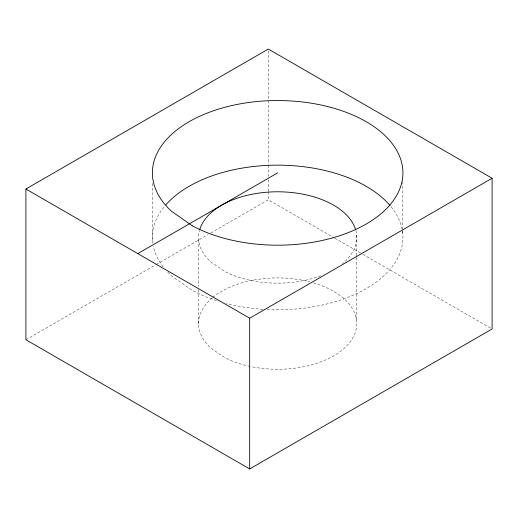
<?xml version="1.0" encoding="UTF-8"?>
<svg xmlns="http://www.w3.org/2000/svg" width="518" height="518" viewBox="0 0 518 518"><rect width="100%" height="100%" fill="white"/><g stroke="black" fill="none" stroke-linecap="round" stroke-linejoin="round"><path stroke-width="0.39" stroke-dasharray="2.59 1.94" d="M25.9 339.75L155.517 264.912M156.222 264.51L208.068 234.576M210.871 232.958L268.324 199.786L334.058 237.736M334.757 238.144L362.03 253.885M362.73 254.293L492.1 328.982M402.836 181.598L402.836 230.05M402.836 230.853L402.836 234.894M356.656 235.049L356.656 256.786M356.656 257.588L356.656 321.179M268.324 50.667L268.324 164.323M268.324 165.125L268.324 176.411M268.324 179.636L268.324 190.922M268.324 191.725L268.324 199.786M198.64 239.886L198.64 286.571M198.64 289.795L198.64 326.016M152.46 183.521L152.46 240.041M313.526 282.886A79.118 45.675 0 0 1 350.278 341.718A79.118 45.675 0 0 1 250.893 366.582M250.11 366.42A79.118 45.675 0 0 1 224.741 357.562L211.318 348.497A79.118 45.675 0 0 1 212.108 298.012M212.73 297.487A79.118 45.675 0 0 1 309.803 281.863M355.866 230.601A79.118 45.675 0 0 1 342.566 263.578M320.778 275.764A79.118 45.675 0 0 1 224.741 271.432L211.318 262.367A79.118 45.675 0 0 1 199.501 230.335M391.109 206.811A125.265 72.326 0 0 1 266.932 309.524M262.93 309.291A125.265 72.326 0 0 1 226.437 303.47M216.537 300.602A125.265 72.326 0 0 1 192.282 290.397L171.464 275.835A125.265 72.326 0 0 1 167.359 271.762M163.209 266.887A125.265 72.326 0 0 1 153.322 246.315M152.771 243.175A125.265 72.326 0 0 1 164.821 206.041"/><path stroke-width="0.78" d="M25.9 189.018L268.324 49.055L492.1 178.25L492.1 328.982L249.676 468.945L25.9 339.75L25.9 189.018L249.676 318.214L492.1 178.25M137.788 253.613L277.648 172.87M249.676 318.214L249.676 468.945M199.728 229.552A79.118 45.675 0 0 1 277.266 191.789A79.118 45.675 0 0 1 355.432 229.118M165.896 204.791A125.265 72.326 0 0 1 278.419 165.145A125.265 72.326 0 0 1 390.086 205.588M192.282 225.796L171.464 211.234A125.265 72.326 0 0 1 262.296 101.088A125.265 72.326 0 0 1 396.814 195.169A125.265 72.326 0 0 1 192.282 225.796"/></g></svg>
